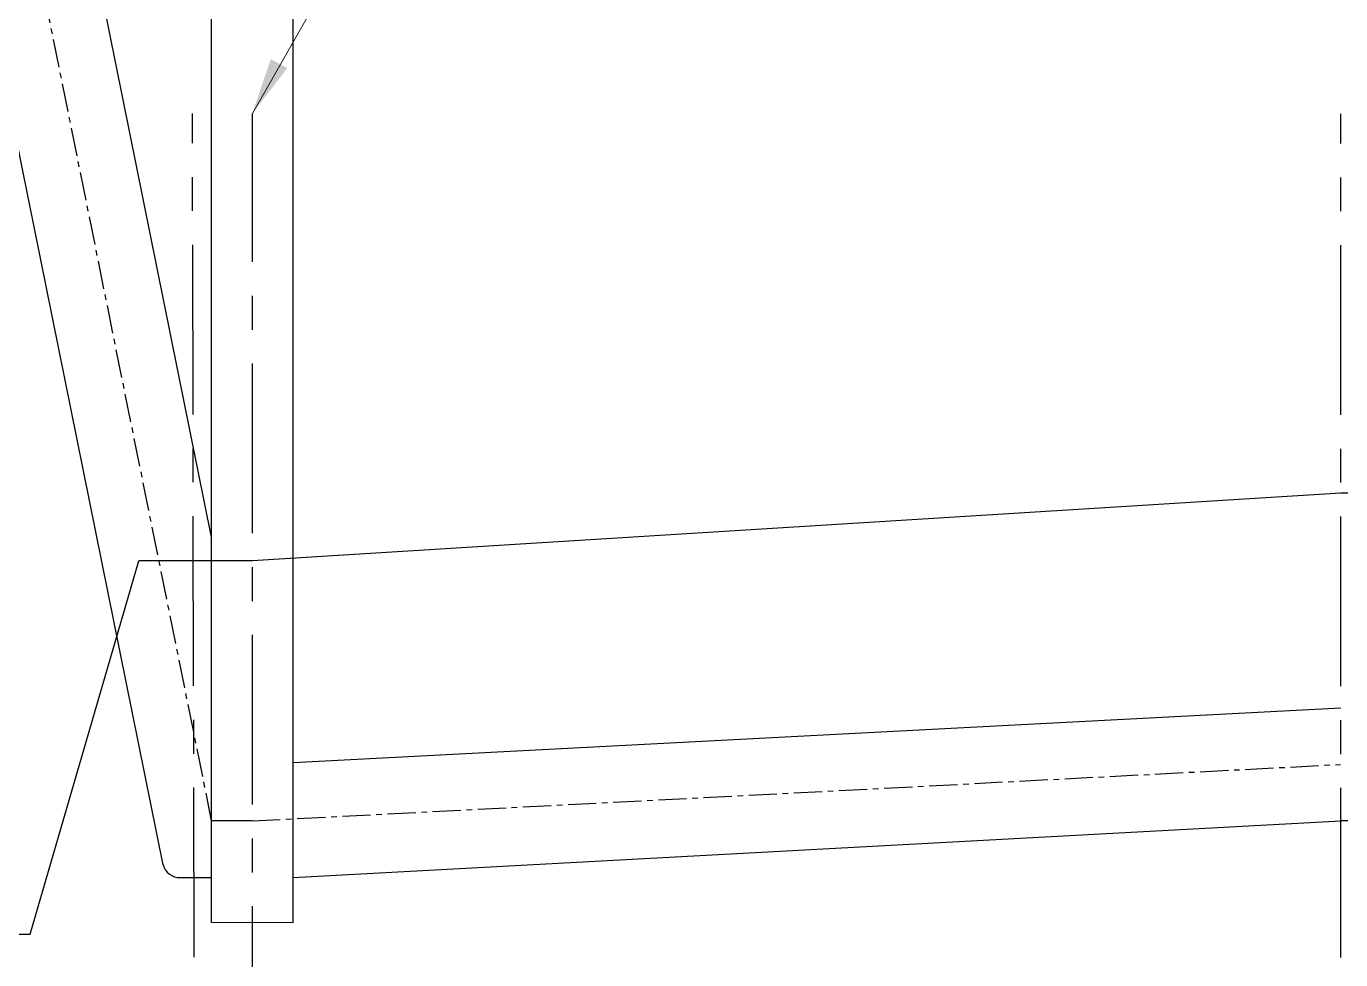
# Model space of a CAD drawing. Header units: inches. Extents: x 1824 to 2531, y 1185 to 2290.
# Drawn here: x 1911.1 to 1969.2, y 2106.5 to 2147.7 of the extents above; entities that cross this region are included whole.
import ezdxf

# ---------------------------------------------------------------- set-up
doc = ezdxf.new("R2010")
doc.units = ezdxf.units.IN
doc.header["$MEASUREMENT"] = 0
doc.linetypes.add('CENTER', pattern=[2, 1.25, -0.25, 0.25, -0.25])
doc.layers.add('4', color=85, linetype='Continuous')
doc.layers.add('CON3', color=5, linetype='Continuous')

msp = doc.modelspace()

# ---------------------------------------------------------------- linework, layer by layer
at = {"color": 5, "lineweight": 0}
msp.add_line((1921.09, 2143.886), (1931.975, 2162.973), dxfattribs=at)
at = {"color": 5}
for p, q in [((1919.29, 2125.15), (1913.833, 2152.096)), ((1917.143, 2110.664), (1909.765, 2147.096)), ((1922.89, 2115.189), (1969.24, 2117.596)), ((2409.257, 2114.796), (1969.24, 2112.596)), ((1922.89, 2110.096), (1969.24, 2112.596)), ((1917.9, 2110.096), (1919.29, 2110.096))]:
    msp.add_line(p, q, dxfattribs=at)
at = {"color": 1, "linetype": 'CENTER'}
for p, q in [((1919.29, 2112.605), (1911.799, 2149.596)), ((1921.078, 2112.596), (1969.228, 2115.096))]:
    msp.add_line(p, q, dxfattribs=at)
at = {"color": 3}
for p, q in [((1969.24, 2127.096), (1921.09, 2124.096)), ((2019.24, 2127.096), (1969.24, 2127.096)), ((1911.265, 2107.596), (1916.065, 2124.096)), ((1921.09, 2124.096), (1916.065, 2124.096)), ((1896.265, 2107.596), (1911.265, 2107.596))]:
    msp.add_line(p, q, dxfattribs=at)
at = {"color": 5}
msp.add_arc((1917.87, 2110.845), 0.749, 193.98922, 272.29422, dxfattribs=at)
at = {"color": 5, "lineweight": 0}
msp.add_solid([(1922.639, 2145.892), (1921.09, 2143.886), (1921.905, 2146.286)], dxfattribs=at)
at = {"layer": '4', "linetype": 'CENTER', "ltscale": 6}
for p, q in [((1918.589, 2070.572), (1918.44, 2143.886)), ((1921.09, 2077.322), (1921.09, 2143.886)), ((1969.24, 2070.558), (1969.24, 2143.873))]:
    msp.add_line(p, q, dxfattribs=at)
at = {"layer": 'CON3', "color": 84}
for p, q in [((1919.29, 2108.114), (1919.29, 2159.128)), ((1922.89, 2108.096), (1922.89, 2159.128)), ((1921.078, 2112.596), (1919.29, 2112.605)), ((1922.89, 2108.096), (1919.29, 2108.114))]:
    msp.add_line(p, q, dxfattribs=at)

doc.saveas('drawing.dxf')
